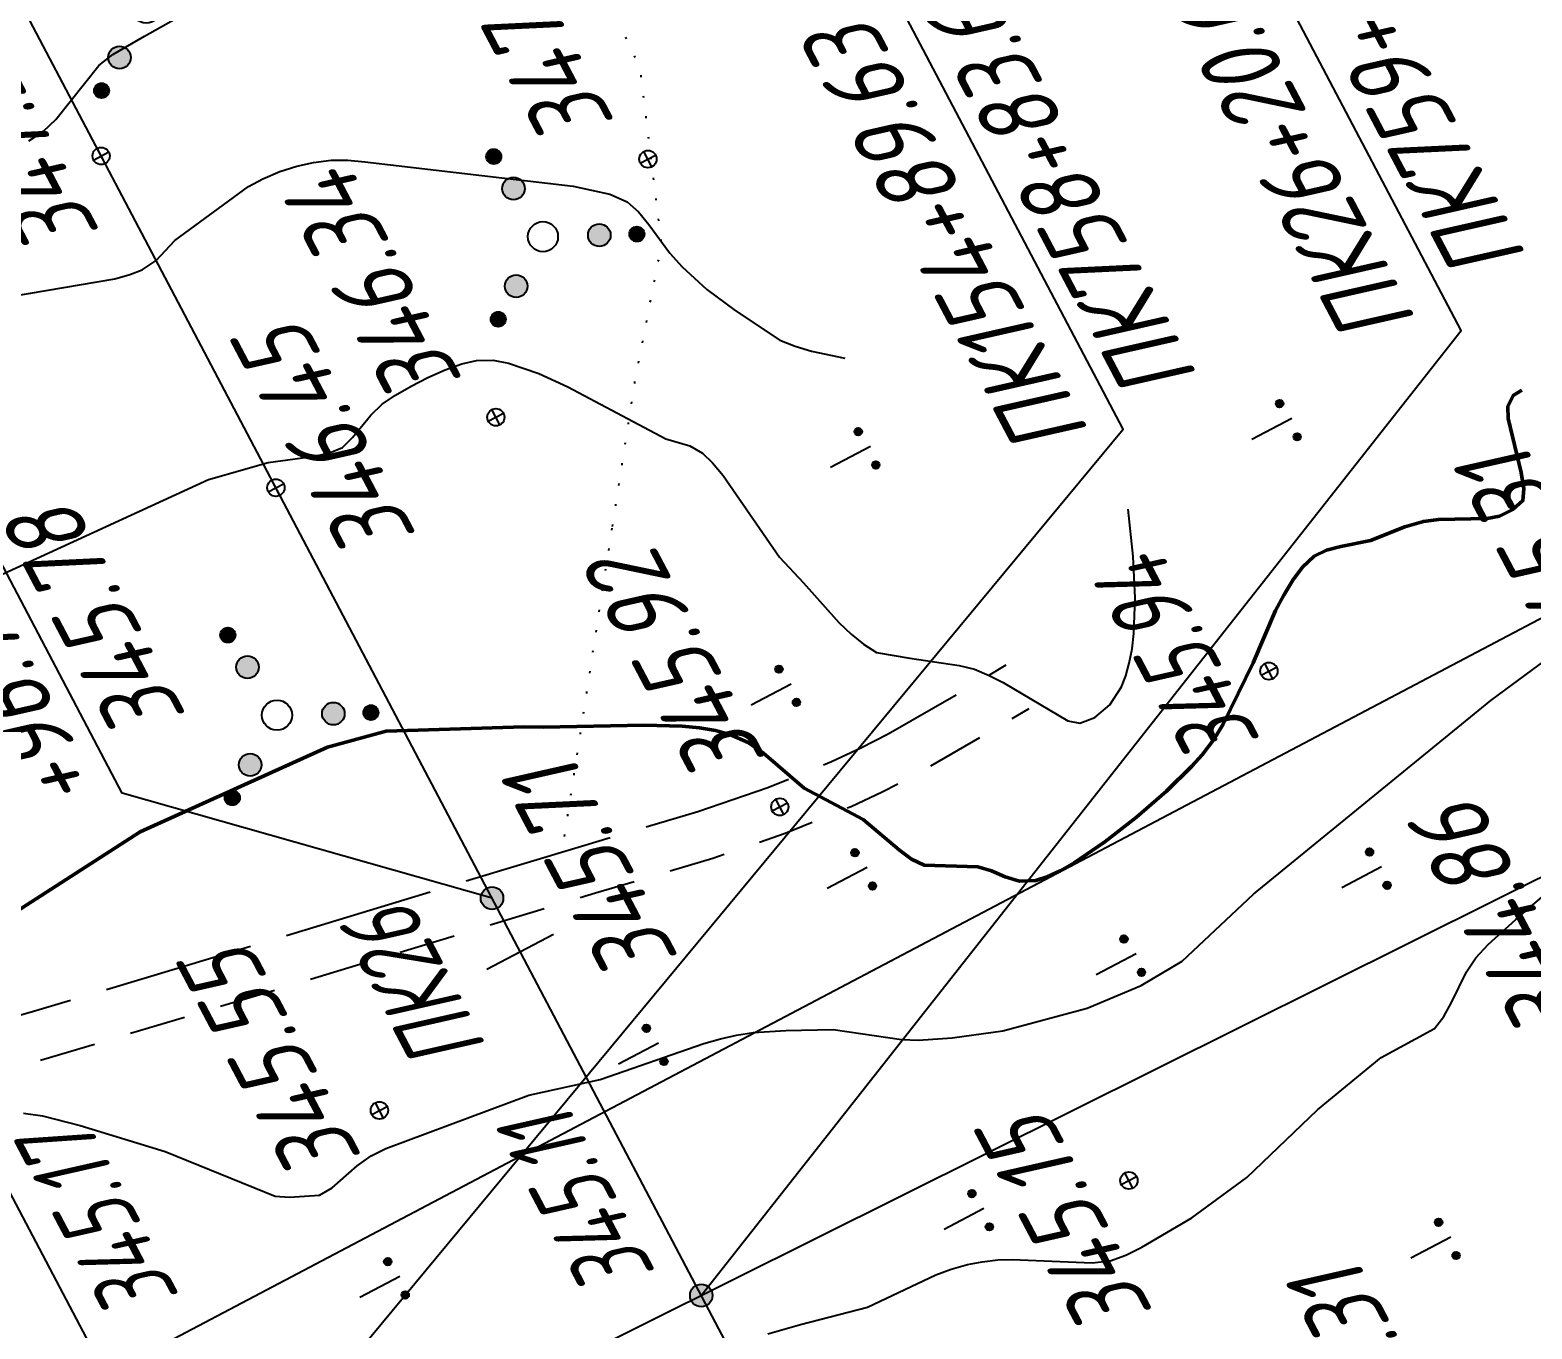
# Model space of a CAD drawing. Extents: x 1517348 to 1518464, y 2188576 to 2190606.
# Drawn here: x 1517709.2 to 1517789.2, y 2189957.4 to 2190026.5 of the extents above; entities that cross this region are included whole.
import ezdxf
from ezdxf.enums import TextEntityAlignment as Align

# ---------------------------------------------------------------- set-up
doc = ezdxf.new("R2010")
doc.units = 0
for name, pattern in [('ИИDash_30_20', [5, 3, -2]), ('ИИDash_80_20', [10, 8, -2]), ('ИИDot', [1, 0, -1])]:
    doc.linetypes.add(name, pattern=pattern)
for name, color, linetype, lineweight in [('ИИ_ДОРОГА_025', 7, 'Continuous', 25), ('ИИ_КОНТУР_025', 7, 'ИИDot', 25), ('ИИ_ОТМЕТКА_025', 7, 'Continuous', 25), ('ИИ_ОФОРМЛЕНИЕ_025', 7, 'Continuous', 25), ('ИИ_ПИКЕТАЖ_025', 7, 'Continuous', 25), ('ИИ_РАЗМЕР_025', 7, 'Continuous', 25), ('ИИ_РЕЛЬЕФ_025', 34, 'Continuous', 25), ('ИИ_РЕЛЬЕФ_050', 34, 'Continuous', 50), ('ИИ_ТРАССА_АД_025', 1, 'Continuous', 25), ('ИИ_ТРАССА_ТРУБ_025', 7, 'Continuous', 25), ('ИИ_УГОДЬЯ_025', 7, 'Continuous', 25)]:
    doc.layers.add(name, color=color, linetype=linetype, lineweight=lineweight)
doc.styles.add('VNIPISIMPLEXCUR', font='simplex.shx', dxfattribs={"width": 0.8, "oblique": 15})
doc.dimstyles.new('ИИ-2000-м-dm$0', dxfattribs={"dimscale": 2, "dimtxt": 2.5, "dimasz": 2.5, "dimexe": 1.25, "dimexo": 0, "dimgap": 1, "dimtad": 1, "dimtoh": 1, "dimzin": 1, "dimdsep": 46, "dimtxsty": 'VNIPISIMPLEXCUR', "dimblk": 'OBLIQUE', "dimcen": 2.5, "dimaunit": 1, "dimadec": 4, "dimazin": 0, "dimtfac": 1, "dimtmove": 1, "dimatfit": 2, "dimfxl": 1, "dimarcsym": 0})
doc.dimstyles.new('ИИ-2000-м-dm$2', dxfattribs={"dimscale": 2, "dimtxt": 2.5, "dimasz": 2.5, "dimexe": 1.25, "dimexo": 0, "dimgap": 1, "dimtad": 2, "dimtoh": 1, "dimzin": 1, "dimdsep": 46, "dimtxsty": 'VNIPISIMPLEXCUR', "dimcen": 2.5, "dimaunit": 1, "dimazin": 0, "dimtfac": 1, "dimtmove": 1, "dimatfit": 2, "dimfxl": 1, "dimarcsym": 0})

# ---------------------------------------------------------------- blocks, each defined once
blk = doc.blocks.new('ИИ05407')
at = {"linetype": 'Continuous', "lineweight": 25}
h = blk.add_hatch(color=0, dxfattribs=at)
edge = h.paths.add_edge_path()
edge.add_arc((-0.5, 0.1), 0.1, 0, 360)
h = blk.add_hatch(color=0, dxfattribs=at)
edge = h.paths.add_edge_path()
edge.add_arc((0.5, 0.1), 0.1, 0, 360)
at = {"color": 0, "linetype": 'Continuous', "lineweight": 25}
blk.add_lwpolyline([(0, 0), (0, 1.2)], dxfattribs=at)
for centre in [(-0.5, 0.1), (0.5, 0.1)]:
    blk.add_circle(centre, 0.1, dxfattribs=at)
blk = doc.blocks.new('ИИ053952')
at = {"linetype": 'Continuous', "lineweight": 25}
h = blk.add_hatch(color=0, dxfattribs=at)
edge = h.paths.add_edge_path()
edge.add_arc((-1.309, 2.13), 0.2, 0, 360)
h = blk.add_hatch(color=0, dxfattribs=at)
edge = h.paths.add_edge_path()
edge.add_arc((-0.785, 1.278), 0.3, 0, 360)
h = blk.add_hatch(color=0, dxfattribs=at)
edge = h.paths.add_edge_path()
edge.add_arc((1.499, 0.041), 0.3, 0, 360)
h = blk.add_hatch(color=0, dxfattribs=at)
edge = h.paths.add_edge_path()
edge.add_arc((2.499, 0.068), 0.2, 0, 360)
h = blk.add_hatch(color=0, dxfattribs=at)
edge = h.paths.add_edge_path()
edge.add_arc((-0.714, -1.319), 0.3, 0, 360)
h = blk.add_hatch(color=0, dxfattribs=at)
edge = h.paths.add_edge_path()
edge.add_arc((-1.19, -2.198), 0.2, 0, 360)
at = {"color": 0, "linetype": 'Continuous', "lineweight": 25}
for centre, radius in [((-1.309, 2.13), 0.2), ((-0.785, 1.278), 0.3), ((0, 0), 0.4), ((1.499, 0.041), 0.3), ((2.499, 0.068), 0.2), ((-0.714, -1.319), 0.3), ((-1.19, -2.198), 0.2)]:
    blk.add_circle(centre, radius, dxfattribs=at)
blk = doc.blocks.new('PICKET')
at = {"color": 0, "linetype": 'Continuous', "lineweight": 25}
for p, q in [((-0.23, 0), (0.23, 0)), ((0, 0.23), (0, -0.23))]:
    blk.add_line(p, q, dxfattribs=at)
blk.add_circle((0, 0), 0.23, dxfattribs=at)
at = {"color": 0, "linetype": 'Continuous', "style": 'VNIPISIMPLEXCUR', "oblique": 15, "width": 0.8}
blk.add_attdef('OTMETKA', (1.25, 0.3), '', height=2, dxfattribs=at)
at = {"color": 8, "linetype": 'Continuous', "style": 'VNIPISIMPLEXCUR', "oblique": 15, "width": 0.8, "flags": 1}
blk.add_attdef('NOMER', (1.25, -2.7), '', height=2, dxfattribs=at)
blk = doc.blocks.new('ИИ15001')
at = {"color": 0, "linetype": 'Continuous', "lineweight": 25}
blk.add_lwpolyline([(0, 1), (0, -1)], dxfattribs=at)
at = {"color": 0, "linetype": 'Continuous', "lineweight": 25, "style": 'VNIPISIMPLEXCUR', "oblique": 15, "width": 0.8}
blk.add_attdef('STATIONING', text='', height=2, dxfattribs=at).set_placement((0, 2), align=Align.CENTER)
at = {"color": 7, "linetype": 'Continuous', "lineweight": 25, "style": 'VNIPISIMPLEXCUR', "oblique": 15, "width": 0.8}
blk.add_attdef('HEIGHT', text='', height=2, dxfattribs=at).set_placement((0, -2), align=Align.TOP_CENTER)
blk = doc.blocks.new('ИИ150022')
at = {"linetype": 'Continuous', "lineweight": 25}
h = blk.add_hatch(color=0, dxfattribs=at)
edge = h.paths.add_edge_path()
edge.add_arc((0, 0), 0.3, 0, 360)
at = {"color": 0, "linetype": 'Continuous', "lineweight": 25}
blk.add_circle((0, 0), 0.3, dxfattribs=at)
at = {"color": 0, "linetype": 'Continuous', "style": 'VNIPISIMPLEXCUR', "oblique": 15, "width": 0.8}
for tag, p in [('STATIONING1', (1, 4.7)), ('STATIONING2', (1, 1.3))]:
    blk.add_attdef(tag, p, '', height=2, dxfattribs=at)
at = {"color": 7, "linetype": 'Continuous', "style": 'VNIPISIMPLEXCUR', "oblique": 15, "width": 0.8}
blk.add_attdef('HEIGHT', text='', height=2, dxfattribs=at).set_placement((0, -1.3), align=Align.TOP_CENTER)
blk = doc.blocks.new('*D23')
at = {"layer": 'Defpoints', "color": 0, "transparency": 16777216}
for p in [(1517433.622, 2190485.815), (1517814.441, 2189993.765), (1517710.224, 2189950.843), (1517583.525, 2189878.795), (1518412.378, 2188627.85)]:
    blk.add_point(p, dxfattribs=at)
at = {"layer": 'ИИ_РАЗМЕР_025', "color": 0, "lineweight": -2, "transparency": 16777216}
for p, q in [((1517701.869, 2189947.558), (1517694.82, 2189960.94)), ((1517709.197, 2189948.668), (1517701.869, 2189947.558))]:
    blk.add_line(p, q, dxfattribs=at)
blk.add_arc((1517718.097, 2189945.797), 9.352, 142.47714, 181.7709, dxfattribs=at)
at = {"layer": 'ИИ_РАЗМЕР_025', "color": 0, "transparency": 16777216}
for points in [[(1517710.251, 2189952.003), (1517711.11, 2189950.983), (1517713.739, 2189954.071)], [(1517709.397, 2189945.671), (1517708.103, 2189945.345), (1517709.726, 2189941.629)]]:
    blk.add_solid(points, dxfattribs=at)
at = {"layer": 'ИИ_РАЗМЕР_025', "color": 0, "transparency": 16777216, "insert": (1517695.12, 2189953.116), "char_height": 4, "attachment_point": 5, "rotation": 117.7798, "style": 'VNIPISIMPLEXCUR'}
blk.add_mtext("88°41'", dxfattribs=at)
blk = doc.blocks.new('*D24')
at = {"layer": 'Defpoints', "color": 0, "transparency": 16777216}
for p in [(1517814.441, 2189993.765), (1517674.612, 2189932.849), (1517697.553, 2189898.908), (1517583.525, 2189878.795), (1517720.64, 2189855.08)]:
    blk.add_point(p, dxfattribs=at)
at = {"layer": 'ИИ_РАЗМЕР_025', "color": 0, "lineweight": -2, "transparency": 16777216}
for p, q in [((1517647.697, 2189929.828), (1517640.647, 2189943.211)), ((1517682.254, 2189927.951), (1517676.858, 2189938.194)), ((1517673.615, 2189930.737), (1517647.697, 2189929.828))]:
    blk.add_line(p, q, dxfattribs=at)
blk.add_arc((1517682.254, 2189927.951), 9.077, 143.23671, 181.01044, dxfattribs=at)
at = {"layer": 'ИИ_РАЗМЕР_025', "color": 0, "transparency": 16777216}
for points in [[(1517674.549, 2189933.89), (1517675.415, 2189932.877), (1517678.023, 2189935.982)], [(1517673.826, 2189927.949), (1517672.531, 2189927.632), (1517674.128, 2189923.905)]]:
    blk.add_solid(points, dxfattribs=at)
at = {"layer": 'ИИ_РАЗМЕР_025', "color": 0, "transparency": 16777216, "insert": (1517640.948, 2189935.386), "char_height": 4, "attachment_point": 5, "rotation": 117.7798, "style": 'VNIPISIMPLEXCUR'}
blk.add_mtext("88°41'", dxfattribs=at)
blk = doc.blocks.new('_Oblique')
at = {"color": 0, "linetype": 'ByBlock', "lineweight": -2}
blk.add_line((-0.5, -0.5), (0.5, 0.5), dxfattribs=at)
blk = doc.blocks.new('*D27')
at = {"layer": 'Defpoints', "color": 0, "transparency": 16777216}
for p in [(1517483.755, 2190304.733), (1518396.803, 2188657.416), (1518396.803, 2188657.416)]:
    blk.add_point(p, dxfattribs=at)
at = {"layer": 'ИИ_РАЗМЕР_025', "color": 0, "lineweight": -2, "transparency": 16777216}
for p, q in [((1517483.755, 2190304.733), (1517481.569, 2190303.521)), ((1517483.755, 2190304.733), (1518396.803, 2188657.416)), ((1518396.803, 2188657.416), (1518394.617, 2188656.204))]:
    blk.add_line(p, q, dxfattribs=at)
at = {"layer": 'ИИ_РАЗМЕР_025', "color": 0, "lineweight": -2, "transparency": 16777216, "xscale": 4, "yscale": 4, "zscale": 4}
for p, rotation in [((1517483.755, 2190304.733), 118.9980081626661), ((1518396.803, 2188657.416), 298.9980081626661)]:
    blk.add_blockref('_Oblique', p, dxfattribs=dict(at, rotation=rotation))
at = {"layer": 'ИИ_РАЗМЕР_025', "color": 0, "transparency": 16777216, "insert": (1517937.655, 2189479.62), "char_height": 4, "attachment_point": 5, "rotation": 118.99801, "style": 'VNIPISIMPLEXCUR'}
blk.add_mtext('1883.43', dxfattribs=at)
blk = doc.blocks.new('ИИ15002')
at = {"linetype": 'Continuous', "lineweight": 25}
h = blk.add_hatch(color=0, dxfattribs=at)
edge = h.paths.add_edge_path()
edge.add_arc((0, 0), 0.3, 0, 360)
at = {"color": 0, "linetype": 'Continuous', "lineweight": 25}
blk.add_circle((0, 0), 0.3, dxfattribs=at)
at = {"color": 0, "linetype": 'Continuous', "style": 'VNIPISIMPLEXCUR', "oblique": 15, "width": 0.8}
blk.add_attdef('STATIONING', (1, 1.3), '', height=2, rotation=90, dxfattribs=at)
at = {"color": 7, "linetype": 'Continuous', "style": 'VNIPISIMPLEXCUR', "oblique": 15, "width": 0.8}
blk.add_attdef('HEIGHT', text='', height=2, dxfattribs=at).set_placement((0, -1.3), align=Align.TOP_CENTER)

msp = doc.modelspace()

# ---------------------------------------------------------------- linework, layer by layer
at = {"layer": 'ИИ_ДОРОГА_025', "linetype": 'ИИDash_80_20', "flags": 128}
msp.add_lwpolyline([(1517664.033, 2189967.747), (1517668.66, 2189968.029), (1517675.999, 2189968.646), (1517683.536, 2189969.443), (1517690.738, 2189970.371), (1517697.077, 2189971.38), (1517699.912, 2189971.912), (1517702.533, 2189972.465), (1517704.928, 2189973.035), (1517709.245, 2189974.243), (1517722.697, 2189978.27), (1517738.591, 2189983.088), (1517744.779, 2189984.92), (1517748.501, 2189986.2), (1517751.89, 2189987.583), (1517753.443, 2189988.305), (1517754.91, 2189989.051), (1517759.401, 2189991.646), (1517761.195, 2189992.72)], dxfattribs=at)
at = {"layer": 'ИИ_ДОРОГА_025', "linetype": 'ИИDash_30_20', "flags": 128}
msp.add_lwpolyline([(1517665.34, 2189965.222), (1517668.848, 2189965.436), (1517676.245, 2189966.057), (1517683.839, 2189966.861), (1517691.108, 2189967.797), (1517697.522, 2189968.818), (1517700.42, 2189969.362), (1517703.102, 2189969.928), (1517705.58, 2189970.517), (1517709.968, 2189971.746), (1517723.447, 2189975.781), (1517739.337, 2189980.598), (1517745.571, 2189982.442), (1517749.416, 2189983.765), (1517752.93, 2189985.199), (1517754.581, 2189985.967), (1517756.151, 2189986.765), (1517760.721, 2189989.406), (1517762.418, 2189990.399)], dxfattribs=at)
at = {"layer": 'ИИ_КОНТУР_025', "flags": 128}
msp.add_lwpolyline([(1517720.914, 2190069.186), (1517720.297, 2190068.76), (1517716.994, 2190064.831), (1517715.421, 2190060.588), (1517716.145, 2190056.536), (1517716.76, 2190054.634), (1517715.731, 2190052.349), (1517713.673, 2190051.435), (1517709.213, 2190050.978), (1517701.55, 2190051.092), (1517693.431, 2190051.549), (1517682.109, 2190052.006), (1517671.474, 2190050.292), (1517667.785, 2190047.65), (1517667.079, 2190046.663), (1517666.625, 2190044.638), (1517666.659, 2190043.442), (1517667.307, 2190042.684), (1517669.491, 2190040.976), (1517673.189, 2190039.207), (1517679.021, 2190036.808), (1517685.083, 2190033.951), (1517687.713, 2190028.58), (1517691.258, 2190026.18), (1517699.034, 2190025.38), (1517702.694, 2190027.78), (1517703.609, 2190030.637), (1517703.151, 2190034.865), (1517702.351, 2190038.293), (1517703.723, 2190040.693), (1517707.955, 2190041.15), (1517715.845, 2190040.007), (1517722.364, 2190036.922), (1517727.625, 2190035.093), (1517731.284, 2190034.408), (1517739.061, 2190030.18), (1517741.691, 2190024.466), (1517742.835, 2190015.095), (1517741.462, 2190008.125), (1517740.204, 2190000)], dxfattribs=at)
at = {"layer": 'ИИ_КОНТУР_025', "linetype": 'ИИDot', "flags": 128}
msp.add_lwpolyline([(1517740.204, 2190000), (1517737.536, 2189982.769)], dxfattribs=at)
at = {"layer": 'ИИ_ОФОРМЛЕНИЕ_025'}
msp.add_lwpolyline([(1517713.266, 2189954.968), (1517830.631, 2190016.794), (1517947.15, 2189795.608), (1517829.785, 2189733.782)], dxfattribs=at)
at = {"layer": 'ИИ_ПИКЕТАЖ_025'}
for points, elevation in [([(1517718.097, 2189945.797), (1517767.413, 2190005.26), (1517718.413, 2190098.276)], 344.94), ([(1517744.96, 2189959.172), (1517785.399, 2190010.522), (1517745.378, 2190086.492)], 345.11)]:
    msp.add_lwpolyline(points, dxfattribs=dict(at, elevation=elevation))
at = {"layer": 'ИИ_ПИКЕТАЖ_025', "color": 34, "elevation": 345.78}
msp.add_lwpolyline([(1517733.823, 2189980.312), (1517714.143, 2189985.904), (1517705.761, 2190001.817)], dxfattribs=at)
at = {"layer": 'ИИ_РЕЛЬЕФ_025'}
for points, elevation in [([(1517709.166, 2190020.606), (1517709.96, 2190021.123), (1517710.608, 2190021.747), (1517712.896, 2190024.623), (1517713.65, 2190025.196), (1517715.32, 2190026.186), (1517717.027, 2190027.14)], 347.5), ([(1517706.412, 2190012.029), (1517713.742, 2190013.271), (1517714.55, 2190013.496), (1517715.208, 2190013.751), (1517715.946, 2190014.236), (1517716.941, 2190015.3), (1517720.859, 2190018.175), (1517721.626, 2190018.59), (1517722.536, 2190018.974), (1517723.428, 2190019.261), (1517724.329, 2190019.457), (1517725.269, 2190019.573), (1517726.143, 2190019.582), (1517727.05, 2190019.499), (1517738.138, 2190018.19), (1517740.087, 2190017.767), (1517741.012, 2190017.358), (1517741.621, 2190016.836), (1517742.171, 2190016.161), (1517743.287, 2190014.627), (1517743.946, 2190013.904), (1517745.252, 2190012.705), (1517746.76, 2190011.576), (1517749.14, 2190010.007), (1517749.958, 2190009.68), (1517750.818, 2190009.421), (1517752.594, 2190009.047)], 347), ([(1517700.645, 2189994.297), (1517718.737, 2190002.597), (1517721.909, 2190003.488), (1517724.4, 2190003.835), (1517725.178, 2190004.013), (1517725.863, 2190004.297), (1517726.4, 2190004.831), (1517727.373, 2190006.019), (1517727.972, 2190006.595), (1517728.679, 2190007.069), (1517729.511, 2190007.557), (1517730.415, 2190008.022), (1517731.333, 2190008.427), (1517732.21, 2190008.737), (1517732.992, 2190008.914), (1517733.887, 2190008.944), (1517734.701, 2190008.782), (1517736.322, 2190008.225), (1517737.86, 2190007.511), (1517743.076, 2190004.758), (1517744.346, 2190004.38), (1517745.016, 2190003.994), (1517745.553, 2190003.483), (1517746.12, 2190002.801), (1517749.123, 2189998.454), (1517750.392, 2189997.088), (1517752.281, 2189994.975), (1517752.93, 2189994.355), (1517753.599, 2189993.819), (1517754.292, 2189993.393), (1517756.056, 2189993.083), (1517758.689, 2189992.685), (1517759.499, 2189992.491), (1517760.288, 2189992.167), (1517761.027, 2189991.781), (1517764.463, 2189989.748), (1517765.111, 2189989.624), (1517765.908, 2189989.931), (1517766.698, 2189990.594), (1517767.323, 2189991.551), (1517767.554, 2189992.147), (1517767.741, 2189992.821), (1517767.885, 2189993.572), (1517767.986, 2189994.402), (1517768.057, 2189996.293), (1517767.954, 2189998.496), (1517767.678, 2190001.01)], 346.5), ([(1517708.891, 2189968.878), (1517709.898, 2189968.726), (1517711.898, 2189968.22), (1517716.421, 2189966.83), (1517722.279, 2189964.45), (1517723.04, 2189964.397), (1517724.637, 2189964.516), (1517725.313, 2189964.895), (1517726.647, 2189966.064), (1517727.394, 2189966.599), (1517728.166, 2189966.99), (1517735.777, 2189969.837), (1517739.573, 2189970.658), (1517745.092, 2189972.586), (1517745.974, 2189972.833), (1517746.829, 2189973.024), (1517747.731, 2189973.162), (1517749.452, 2189973.271), (1517751.982, 2189973.332), (1517755.617, 2189972.801), (1517756.523, 2189972.755), (1517758.316, 2189972.88), (1517761.001, 2189973.26), (1517765.498, 2189974.462), (1517768.375, 2189975.673), (1517770.55, 2189976.955), (1517774.351, 2189980.527), (1517786.973, 2189990.835), (1517793.205, 2189995.422)], 345.5), ([(1517748.493, 2189957.124), (1517750.242, 2189957.633), (1517753.81, 2189958.55), (1517757.448, 2189960.271), (1517758.262, 2189960.576), (1517759.12, 2189960.818), (1517759.909, 2189960.97), (1517760.737, 2189961.064), (1517761.509, 2189961.095), (1517765.771, 2189960.906), (1517766.73, 2189961.02), (1517767.55, 2189961.313), (1517768.413, 2189961.751), (1517771.076, 2189963.312), (1517773.994, 2189965.455), (1517777.764, 2189969.051), (1517781.149, 2189971.836), (1517783.983, 2189973.382), (1517784.48, 2189974.008), (1517784.894, 2189974.761), (1517785.693, 2189976.389), (1517786.19, 2189977.136), (1517786.834, 2189977.85), (1517788.312, 2189979.182), (1517789.833, 2189980.493)], 345)]:
    msp.add_lwpolyline(points, dxfattribs=dict(at, elevation=elevation))
at = {"layer": 'ИИ_РЕЛЬЕФ_050', "elevation": 346}
msp.add_lwpolyline([(1517708.507, 2189979.606), (1517715.095, 2189983.851), (1517725.067, 2189988.354), (1517728.193, 2189989.196), (1517735.527, 2189989.426), (1517736.546, 2189989.407), (1517741.917, 2189989.516), (1517743.936, 2189989.464), (1517744.864, 2189989.377), (1517745.718, 2189989.234), (1517746.484, 2189989.027), (1517747.455, 2189988.588), (1517748.269, 2189988.033), (1517750.44, 2189986.164), (1517753.57, 2189984.49), (1517755.505, 2189982.86), (1517756.156, 2189982.396), (1517756.816, 2189982.073), (1517759.678, 2189981.982), (1517760.411, 2189981.768), (1517761.128, 2189981.453), (1517761.89, 2189981.219), (1517762.76, 2189981.249), (1517763.364, 2189981.449), (1517764.052, 2189981.772), (1517764.806, 2189982.2), (1517766.439, 2189983.304), (1517768.121, 2189984.622), (1517769.711, 2189986.014), (1517771.065, 2189987.341), (1517771.61, 2189987.936), (1517772.238, 2189988.748), (1517772.74, 2189989.563), (1517774.324, 2189992.835), (1517775.525, 2189995.614), (1517775.96, 2189996.432), (1517776.44, 2189997.228), (1517776.955, 2189997.928), (1517777.576, 2189998.509), (1517778.235, 2189998.823), (1517778.996, 2189999.022), (1517780.579, 2189999.35), (1517782.409, 2190000.079), (1517783.393, 2190000.363), (1517784.19, 2190000.46), (1517786.78, 2190000.514), (1517787.442, 2190000.636), (1517788.153, 2190000.987), (1517788.688, 2190001.464), (1517788.74, 2190002.086), (1517788.594, 2190002.957), (1517787.899, 2190005.832), (1517787.892, 2190006.465), (1517788.165, 2190007.051), (1517788.637, 2190007.34)], dxfattribs=at)
at = {"layer": 'ИИ_ТРАССА_АД_025'}
msp.add_lwpolyline([(1517814.441, 2189993.765), (1517583.525, 2189878.795)], dxfattribs=at)
at = {"layer": 'ИИ_ТРАССА_ТРУБ_025', "color": 34}
msp.add_lwpolyline([(1517809.905, 2189835.887), (1517460.164, 2190499.797)], dxfattribs=at)
at = {"layer": 'ИИ_ТРАССА_ТРУБ_025', "color": 4}
msp.add_lwpolyline([(1518412.378, 2188627.85), (1517433.622, 2190485.815)], dxfattribs=at)
msp.add_lwpolyline([(1518412.378, 2188627.85), (1517433.622, 2190485.815)], dxfattribs=at)

# ---------------------------------------------------------------- block references
at = {"layer": 'ИИ_ОТМЕТКА_025', "xscale": 2, "yscale": 2, "zscale": 2, "rotation": 117.7797222222222}
for p, values in [((1517742.121, 2190019.636, 347.08), {'OTMETKA': '347.08'}), ((1517734.026, 2190005.904, 346.34), {'OTMETKA': '346.34'})]:
    msp.add_blockref('PICKET', p, dxfattribs=at).add_auto_attribs(values)
at = {"layer": 'ИИ_ОТМЕТКА_025'}
ref = msp.add_blockref('PICKET', (1517713.02, 2190019.803, 347.37), dxfattribs=dict(at, xscale=2, yscale=2, zscale=2, rotation=117.7797222222222))
ref.add_attrib('OTMETKA', '347.37', (1517713.024, 2190015.725, 347.37), dxfattribs={"layer": '0', "color": 0, "linetype": 'Continuous', "height": 4, "rotation": 117.77972, "style": 'VNIPISIMPLEXCUR', "oblique": 15, "width": 0.8})
ref = msp.add_blockref('PICKET', (1517722.319, 2190002.151, 346.45), dxfattribs=dict(at, xscale=2, yscale=2, zscale=2, rotation=117.7797222222222))
ref.add_attrib('OTMETKA', '346.45', (1517729.873, 2189999.578, 346.45), dxfattribs={"layer": '0', "color": 0, "linetype": 'Continuous', "height": 4, "rotation": 117.77972, "style": 'VNIPISIMPLEXCUR', "oblique": 15, "width": 0.8})
ref = msp.add_blockref('PICKET', (1517796.05, 2189993.206, 345.31), dxfattribs=dict(at, xscale=2, yscale=2, zscale=2, rotation=117.7797222222222))
ref.add_attrib('OTMETKA', '345.31', (1517794.514, 2189993.677, 345.31), dxfattribs={"layer": '0', "color": 0, "height": 4, "rotation": 117.77972, "style": 'VNIPISIMPLEXCUR', "oblique": 15, "width": 0.8})
ref = msp.add_blockref('PICKET', (1517749.14, 2189985.17, 345.92), dxfattribs=dict(at, xscale=2, yscale=2, zscale=2, rotation=117.7797222222222))
ref.add_attrib('OTMETKA', '345.92', (1517748.489, 2189987.673, 345.92), dxfattribs={"layer": '0', "color": 0, "height": 4, "rotation": 117.77972, "style": 'VNIPISIMPLEXCUR', "oblique": 15, "width": 0.8})
ref = msp.add_blockref('PICKET', (1517775.168, 2189992.393, 345.94), dxfattribs=dict(at, xscale=2, yscale=2, zscale=2, rotation=117.7797222222222))
ref.add_attrib('OTMETKA', '345.94', (1517774.788, 2189988.683, 345.94), dxfattribs={"layer": '0', "color": 0, "height": 4, "rotation": 117.77972, "style": 'VNIPISIMPLEXCUR', "oblique": 15, "width": 0.7})
ref = msp.add_blockref('PICKET', (1517792.425, 2189979.212, 344.86), dxfattribs=dict(at, xscale=2, yscale=2, zscale=2, rotation=117.7797222222222))
ref.add_attrib('OTMETKA', '344.86', (1517792.409, 2189974.081, 344.86), dxfattribs={"layer": '0', "color": 0, "height": 4, "rotation": 117.77972, "style": 'VNIPISIMPLEXCUR', "oblique": 15, "width": 0.8})
ref = msp.add_blockref('PICKET', (1517727.83, 2189969.02, 345.55), dxfattribs=dict(at, xscale=2, yscale=2, zscale=2, rotation=117.7797222222222))
ref.add_attrib('OTMETKA', '345.55', (1517726.969, 2189966.498, 345.55), dxfattribs={"layer": '0', "color": 0, "height": 4, "rotation": 117.77972, "style": 'VNIPISIMPLEXCUR', "oblique": 15, "width": 0.8})
ref = msp.add_blockref('PICKET', (1517767.72, 2189965.29, 345.15), dxfattribs=dict(at, xscale=2, yscale=2, zscale=2, rotation=117.7797222222222))
ref.add_attrib('OTMETKA', '345.15', (1517769.078, 2189958.257, 345.15), dxfattribs={"layer": '0', "color": 0, "height": 4, "rotation": 117.77972, "style": 'VNIPISIMPLEXCUR', "oblique": 15, "width": 0.8})
ref = msp.add_blockref('PICKET', (1517786.69, 2189948.85, 344.31), dxfattribs=dict(at, xscale=2, yscale=2, zscale=2, rotation=117.7797222222222))
ref.add_attrib('OTMETKA', '344.31', (1517785.624, 2189950.227, 344.31), dxfattribs={"layer": '0', "color": 0, "height": 4, "rotation": 117.77972, "style": 'VNIPISIMPLEXCUR', "oblique": 15, "width": 0.8})
at = {"layer": 'ИИ_ПИКЕТАЖ_025'}
ref = msp.add_blockref('ИИ150022', (1517718.097, 2189945.797, 344.94), dxfattribs=dict(at, xscale=2, yscale=2, zscale=2, rotation=117.7789050559178))
ref.add_attrib('STATIONING1', 'ПК154+89.63 трассы ГК от пл. Кг N83', (1517765.695, 2190005.075, 344.94), dxfattribs={"layer": '0', "color": 0, "linetype": 'Continuous', "height": 4, "rotation": 117.77891, "style": 'VNIPISIMPLEXCUR', "oblique": 15, "width": 0.8})
ref.add_attrib('STATIONING2', 'ПК758+83.68 трассы зимней а.д.', (1517771.467, 2190008.035, 344.94), dxfattribs={"layer": '0', "color": 0, "linetype": 'Continuous', "height": 4, "rotation": 117.77891, "style": 'VNIPISIMPLEXCUR', "oblique": 15, "width": 0.8})
ref.add_attrib('HEIGHT', '344.94', dxfattribs={"layer": '0', "color": 7, "linetype": 'Continuous', "height": 4, "rotation": 117.77891, "style": 'VNIPISIMPLEXCUR', "oblique": 15, "width": 0.7}).set_placement((1517723.898, 2189939.25, 344.94), align=Align.TOP_CENTER)
ref = msp.add_blockref('ИИ150022', (1517744.96, 2189959.172, 345.11), dxfattribs=dict(at, xscale=2, yscale=2, zscale=2, rotation=117.7789050559178))
ref.add_attrib('STATIONING1', 'ПК26+20.68 трассы КК', (1517783.1, 2190011.006, 345.11), dxfattribs={"layer": '0', "color": 0, "linetype": 'Continuous', "height": 4, "rotation": 117.77891, "style": 'VNIPISIMPLEXCUR', "oblique": 15, "width": 0.8})
ref.add_attrib('STATIONING2', 'ПК759+13.69 трассы зимней а.д.', (1517788.972, 2190014.419, 345.11), dxfattribs={"layer": '0', "color": 0, "linetype": 'Continuous', "height": 4, "rotation": 117.77891, "style": 'VNIPISIMPLEXCUR', "oblique": 15, "width": 0.8})
ref.add_attrib('HEIGHT', '345.11', dxfattribs={"layer": '0', "color": 7, "linetype": 'Continuous', "height": 4, "rotation": 117.77891, "style": 'VNIPISIMPLEXCUR', "oblique": 15, "width": 0.7}).set_placement((1517736.691, 2189962.996, 345.11), align=Align.TOP_CENTER)
at = {"layer": 'ИИ_ПИКЕТАЖ_025', "color": 34}
ref = msp.add_blockref('ИИ15002', (1517733.823, 2189980.312, 345.78), dxfattribs=dict(at, xscale=2, yscale=2, zscale=2, rotation=117.7797961859177))
ref.add_attrib('STATIONING', '+96.79', (1517712.966, 2189986.088, -7.58), dxfattribs={"layer": '0', "color": 0, "linetype": 'Continuous', "height": 4, "rotation": 117.77972, "style": 'VNIPISIMPLEXCUR', "oblique": 15, "width": 0.8})
ref.add_attrib('HEIGHT', '345.78', dxfattribs={"layer": '0', "color": 7, "linetype": 'Continuous', "height": 4, "rotation": 117.7798, "style": 'VNIPISIMPLEXCUR', "oblique": 15, "width": 0.8}).set_placement((1517711.023, 2189993.92, -7.58), align=Align.TOP_CENTER)
ref = msp.add_blockref('ИИ15001', (1517735.321, 2189977.47, 345.71), dxfattribs=dict(at, xscale=2, yscale=2, zscale=2, rotation=117.7798))
ref.add_attrib('STATIONING', 'ПК26', dxfattribs={"layer": '0', "color": 0, "linetype": 'Continuous', "lineweight": 25, "height": 4, "rotation": 117.7798, "style": 'VNIPISIMPLEXCUR', "oblique": 15, "width": 0.7}).set_placement((1517731.525, 2189976.322), align=Align.CENTER)
ref.add_attrib('HEIGHT', '345.71', dxfattribs={"layer": '0', "color": 7, "linetype": 'Continuous', "lineweight": 25, "height": 4, "rotation": 117.7798, "style": 'VNIPISIMPLEXCUR', "oblique": 15, "width": 0.8}).set_placement((1517737.427, 2189980.665), align=Align.TOP_CENTER)
at = {"layer": 'ИИ_ПИКЕТАЖ_025', "color": 4}
ref = msp.add_blockref('ИИ15001', (1517713.266, 2189954.968, 345.17), dxfattribs=dict(at, xscale=2, yscale=2, zscale=2, rotation=117.7798))
ref.add_attrib('STATIONING', 'ПК155', dxfattribs={"layer": '0', "color": 0, "linetype": 'Continuous', "lineweight": 25, "height": 4, "rotation": 117.7798, "style": 'VNIPISIMPLEXCUR', "oblique": 15, "width": 0.8}).set_placement((1517706.611, 2189958.544), align=Align.CENTER)
ref.add_attrib('HEIGHT', '345.17', dxfattribs={"layer": '0', "color": 7, "linetype": 'Continuous', "lineweight": 25, "height": 4, "rotation": 117.7798, "style": 'VNIPISIMPLEXCUR', "oblique": 15, "width": 0.7}).set_placement((1517711.208, 2189961.992), align=Align.TOP_CENTER)
at = {"layer": 'ИИ_УГОДЬЯ_025', "xscale": 2, "yscale": 2, "zscale": 2}
for p in [(1517715.422, 2190027.676), (1517736.534, 2190015.511), (1517722.38, 2189990.049)]:
    msp.add_blockref('ИИ053952', p, dxfattribs=at)
at = {"layer": 'ИИ_УГОДЬЯ_025', "xscale": 2, "yscale": 2, "zscale": 2, "rotation": 117.7797222222222}
for p in [(1517776.384, 2190005.837), (1517753.96, 2190004.343), (1517749.735, 2189991.707), (1517753.783, 2189981.938), (1517781.17, 2189981.975), (1517768.099, 2189977.344), (1517742.682, 2189972.599), (1517760.005, 2189963.802), (1517784.845, 2189962.276), (1517728.913, 2189960.18)]:
    msp.add_blockref('ИИ05407', p, dxfattribs=at)

# ---------------------------------------------------------------- dimensions: what is measured, and where the dimension line sits
at = {"layer": 'ИИ_РАЗМЕР_025'}
for base, line1, picture, middle in [((1517710.224, 2189950.843), ((1518412.378, 2188627.85), (1517433.622, 2190485.815)), '*D23', (1517695.12, 2189953.116)), ((1517674.612, 2189932.849), ((1517720.64, 2189855.08), (1517697.553, 2189898.908)), '*D24', (1517640.948, 2189935.386))]:
    dim = msp.add_angular_dim_2l(base=base, line1=line1, line2=((1517814.441, 2189993.765), (1517583.525, 2189878.795)), dimstyle='ИИ-2000-м-dm$2', override={"dimtxt": 2, "dimasz": 2, "dimgap": 0.5}, dxfattribs=at)
    dim.commit()
    dim.dimension.update_dxf_attribs({"geometry": picture, "text_midpoint": middle, "dimtype": 162})
dim = msp.add_aligned_dim(p1=(1517483.755, 2190304.733), p2=(1518396.803, 2188657.416), distance=0, dimstyle='ИИ-2000-м-dm$0', override={"dimtxt": 2, "dimasz": 2, "dimgap": 0.5, "dimzin": 0}, dxfattribs=at)
dim.commit()
dim.dimension.update_dxf_attribs({"geometry": '*D27', "text_midpoint": (1517937.655, 2189479.62)})

doc.saveas('drawing.dxf')
